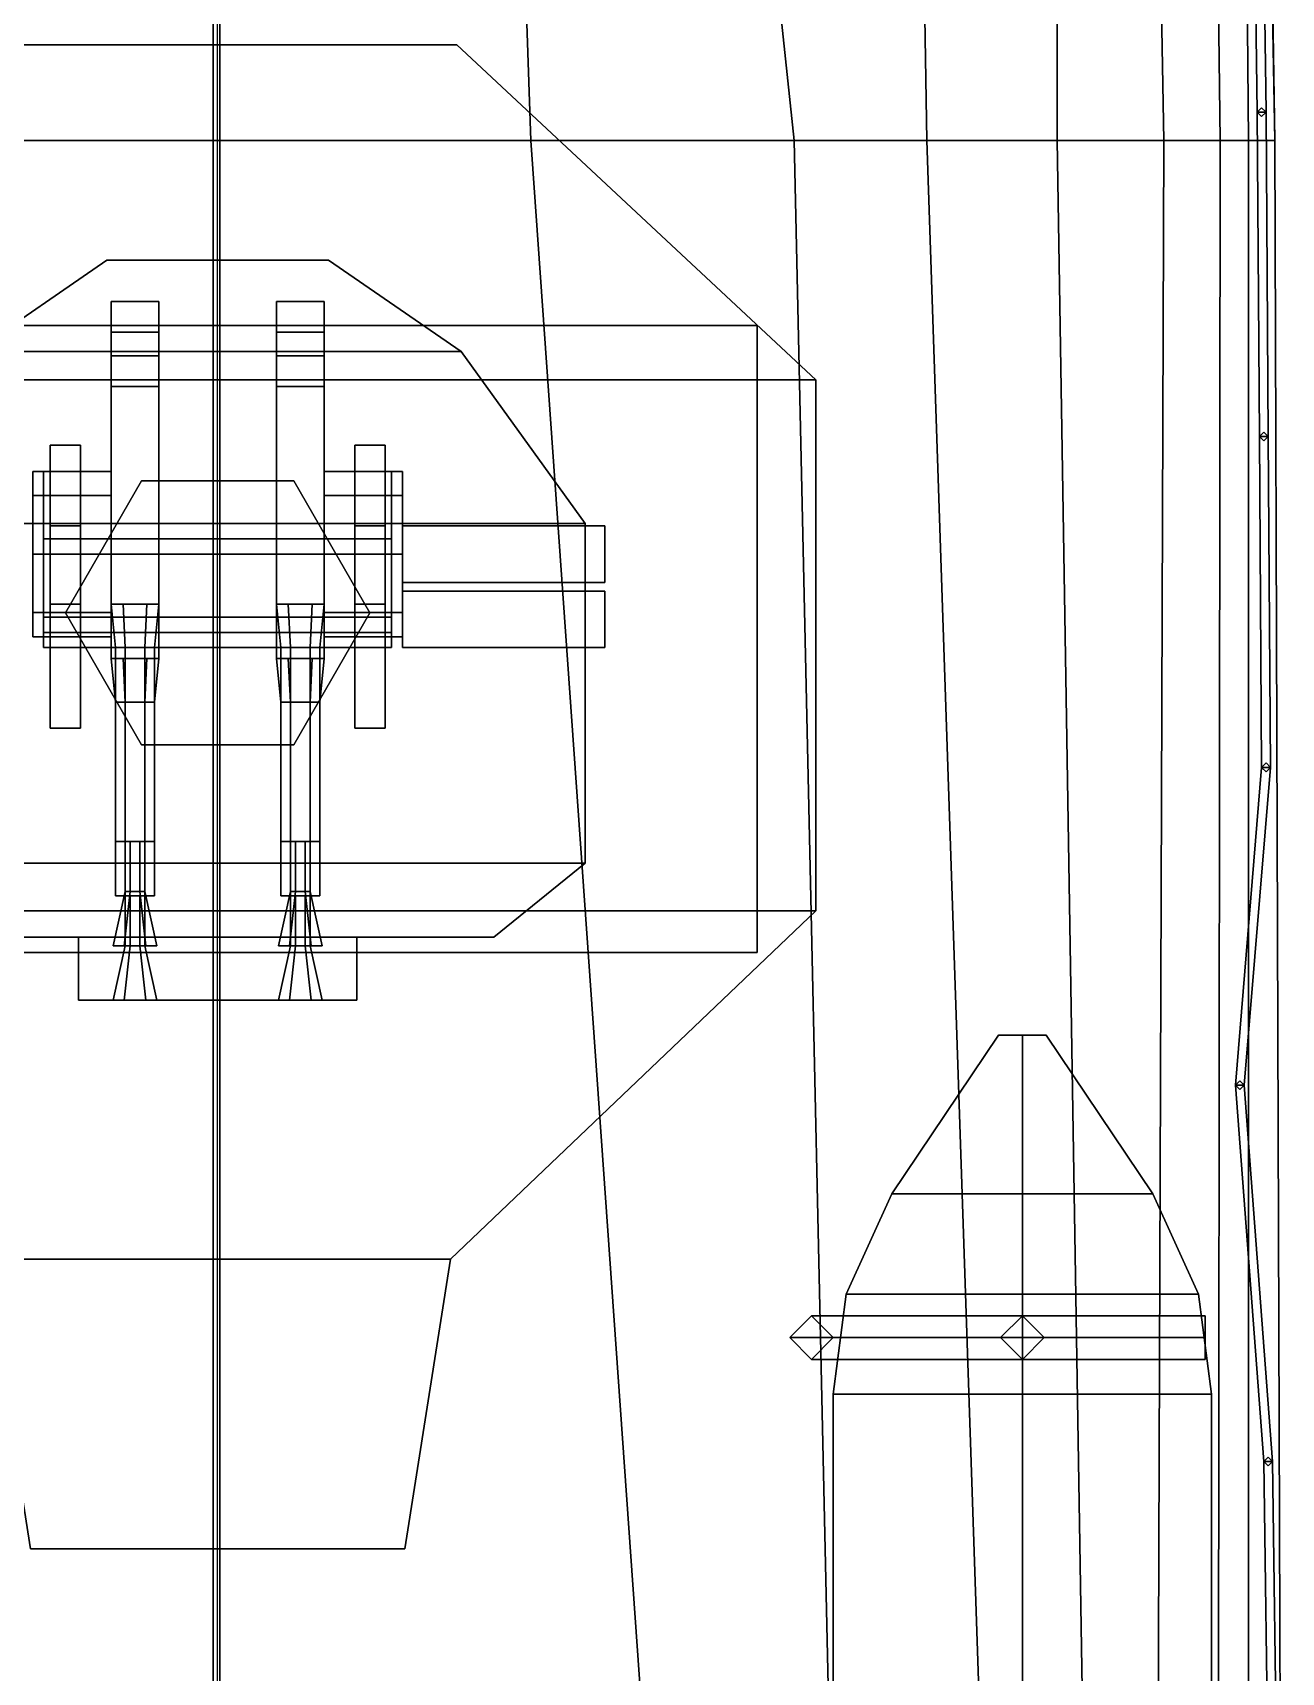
# Model space of a CAD drawing. Header units: millimetres. Extents: x -5 to 5, y -43 to 71.
# Drawn here: x -0.85 to 4.89, y -6.14 to 1.4 of the extents above; entities that cross this region are included whole.
import ezdxf

# ---------------------------------------------------------------- set-up
doc = ezdxf.new("R2010")
doc.units = ezdxf.units.MM
for name, color, linetype in [('boat', 3, 'Continuous'), ('gun', 1, 'Continuous'), ('hull2', 7, 'Continuous'), ('railings', 6, 'Continuous'), ('sleeve', 5, 'Continuous'), ('turret', 2, 'Continuous')]:
    doc.layers.add(name, color=color, linetype=linetype)

msp = doc.modelspace()

# ---------------------------------------------------------------- linework, layer by layer
for points in [[(-0.02, -15.82, 11.55), (0.01, -15.82, 11.57), (0.01, 6.67, 18.76), (-0.02, 6.67, 18.74)], [(0.01, -15.82, 11.53), (-0.02, -15.82, 11.55), (-0.02, 6.67, 18.74), (0.01, 6.67, 18.72)], [(0.01, -15.82, 11.57), (0.01, -15.82, 11.53), (0.01, 6.67, 18.72), (0.01, 6.67, 18.76)], [(-4.7744, 6.46, 2.71), (-4.86, 0.9, 2.71), (4.86, 0.9, 2.71), (4.7744, 6.46, 2.71)], [(1.44, 0.9, -2.71), (0, 0.9, -2.72), (0, 6.46, -2.99), (1.25, 6.46, -2.95)], [(2.06, 6.46, -2.88), (2.65, 0.9, -2.61), (1.44, 0.9, -2.71), (1.25, 6.46, -2.95)], [(3.17, 6.46, -2.66), (3.26, 0.9, -2.45), (2.65, 0.9, -2.61), (2.06, 6.46, -2.88)], [(3.86, 6.46, -2.3), (3.86, 0.9, -2.15), (3.26, 0.9, -2.45), (3.17, 6.46, -2.66)], [(4.25, 6.46, -1.9), (4.35, 0.9, -1.63), (3.86, 0.9, -2.15), (3.86, 6.46, -2.3)], [(4.54, 6.46, -1.32), (4.61, 0.9, -1.05), (4.35, 0.9, -1.63), (4.25, 6.46, -1.9)], [(4.69, 6.46, -0.56), (4.74, 0.9, -0.26), (4.61, 0.9, -1.05), (4.54, 6.46, -1.32)], [(4.76, 6.46, 2.07), (4.86, 0.9, 2.71), (4.74, 0.9, -0.26), (4.69, 6.46, -0.56)], [(4.7744, 6.46, 2.71), (4.86, 0.9, 2.71), (4.86, 0.9, 2.71), (4.76, 6.46, 2.07)], [(2.75, -0.2, 5.14), (-2.75, -0.2, 5.14), (-1.1, 1.34, 5.14), (1.1, 1.34, 5.14)], [(1.1, 1.34, 5.14), (-1.1, 1.34, 5.14), (-2.75, -0.2, 5.14), (2.75, -0.2, 5.14)], [(-4.86, 0.9, 2.71), (-4.89, -7.73, 2.73), (4.89, -7.73, 2.73), (4.86, 0.9, 2.71)], [(2.05, -7.73, -2.57), (0, -7.73, -2.62), (0, 0.9, -2.72), (1.44, 0.9, -2.71)], [(2.65, 0.9, -2.61), (2.84, -7.73, -2.43), (2.05, -7.73, -2.57), (1.44, 0.9, -2.71)], [(3.26, 0.9, -2.45), (3.55, -7.73, -2.15), (2.84, -7.73, -2.43), (2.65, 0.9, -2.61)], [(3.86, 0.9, -2.15), (4, -7.73, -1.81), (3.55, -7.73, -2.15), (3.26, 0.9, -2.45)], [(4.35, 0.9, -1.63), (4.32, -7.73, -1.41), (4, -7.73, -1.81), (3.86, 0.9, -2.15)], [(4.61, 0.9, -1.05), (4.6, -7.73, -0.78), (4.32, -7.73, -1.41), (4.35, 0.9, -1.63)], [(4.74, 0.9, -0.26), (4.74, -7.73, -0.23), (4.6, -7.73, -0.78), (4.61, 0.9, -1.05)], [(4.86, 0.9, 2.71), (4.89, -7.73, 2.73), (4.74, -7.73, -0.23), (4.74, 0.9, -0.26)], [(2.48, 0.05, 5.14), (2.48, 0.05, 2.71), (-2.48, 0.05, 2.71), (-2.48, 0.05, 5.14)], [(2.48, -2.83, 5.14), (2.48, -2.83, 2.71), (2.48, 0.05, 2.71), (2.48, 0.05, 5.14)], [(2.75, -2.64, 5.14), (-2.75, -2.64, 5.14), (-2.75, -0.2, 5.14), (2.75, -0.2, 5.14)], [(2.75, -0.2, 5.14), (-2.75, -0.2, 5.14), (-2.75, -2.64, 5.14), (2.75, -2.64, 5.14)], [(2.75, -2.64, 5.14), (-2.75, -2.64, 5.14), (-1.07, -4.24, 5.14), (1.07, -4.24, 5.14)], [(1.07, -4.24, 5.14), (-1.07, -4.24, 5.14), (-2.75, -2.64, 5.14), (2.75, -2.64, 5.14)], [(-2.48, -2.83, 5.14), (-2.48, -2.83, 2.71), (2.48, -2.83, 2.71), (2.48, -2.83, 5.14)], [(0.86, -5.57, 5.14), (-0.86, -5.57, 5.14), (-1.07, -4.24, 5.14), (1.07, -4.24, 5.14)], [(1.07, -4.24, 5.14), (-1.07, -4.24, 5.14), (-0.86, -5.57, 5.14), (0.86, -5.57, 5.14)], [(2.73, -4.5, 6.84), (2.63, -4.6, 6.94), (4.54, -4.6, 6.94), (4.54, -4.5, 6.84)], [(2.73, -4.5, 3.95), (2.63, -4.6, 3.9), (2.63, -4.6, 6.94), (2.73, -4.5, 6.84)], [(3.7, -4.5, 2.72), (3.6, -4.6, 2.72), (2.63, -4.6, 3.9), (2.73, -4.5, 3.95)], [(2.83, -4.6, 6.74), (2.73, -4.5, 6.84), (4.54, -4.5, 6.84), (4.54, -4.6, 6.74)], [(2.83, -4.6, 4), (2.73, -4.5, 3.95), (2.73, -4.5, 6.84), (2.83, -4.6, 6.74)], [(3.8, -4.6, 2.72), (3.7, -4.5, 2.72), (2.73, -4.5, 3.95), (2.83, -4.6, 4)], [(4.54, -4.5, 6.84), (4.54, -4.6, 6.94), (4.54, -4.7, 6.84), (4.54, -4.6, 6.74)], [(2.63, -4.6, 6.94), (2.73, -4.7, 6.84), (4.54, -4.7, 6.84), (4.54, -4.6, 6.94)], [(2.63, -4.6, 3.9), (2.73, -4.7, 3.95), (2.73, -4.7, 6.84), (2.63, -4.6, 6.94)], [(3.6, -4.6, 2.72), (3.7, -4.7, 2.72), (2.73, -4.7, 3.95), (2.63, -4.6, 3.9)], [(2.73, -4.7, 6.84), (2.83, -4.6, 6.74), (4.54, -4.6, 6.74), (4.54, -4.7, 6.84)], [(2.73, -4.7, 3.95), (2.83, -4.6, 4), (2.83, -4.6, 6.74), (2.73, -4.7, 6.84)], [(3.7, -4.7, 2.72), (3.8, -4.6, 2.72), (2.83, -4.6, 4), (2.73, -4.7, 3.95)]]:
    msp.add_3dface(points)
at = {"layer": 'boat'}
for points in [[(3.1, -3.94, 5.3), (3.59, -3.21, 5.37), (3.7, -3.21, 5.16), (3.7, -3.94, 4.15)], [(3.7, -3.94, 4.15), (3.7, -3.21, 5.16), (3.59, -3.21, 5.37), (3.1, -3.94, 5.3)], [(3.7, -3.21, 5.16), (3.7, -3.21, 5.16), (3.59, -3.21, 5.37), (3.81, -3.21, 5.37)], [(3.81, -3.21, 5.37), (3.59, -3.21, 5.37), (3.7, -3.21, 5.16)], [(4.3, -3.94, 5.3), (3.81, -3.21, 5.37), (3.7, -3.21, 5.16), (3.7, -3.94, 4.15)], [(3.7, -3.94, 4.15), (3.7, -3.21, 5.16), (3.81, -3.21, 5.37), (4.3, -3.94, 5.3)], [(3.7, -4.4, 4.09), (3.7, -3.94, 4.15), (3.1, -3.94, 5.3), (2.89, -4.4, 5.24)], [(2.89, -4.4, 5.24), (3.1, -3.94, 5.3), (3.7, -3.94, 4.15), (3.7, -4.4, 4.09)], [(3.7, -4.4, 4.09), (3.7, -3.94, 4.15), (4.3, -3.94, 5.3), (4.51, -4.4, 5.24)], [(4.51, -4.4, 5.24), (4.3, -3.94, 5.3), (3.7, -3.94, 4.15), (3.7, -4.4, 4.09)], [(2.83, -4.86, 5.22), (2.89, -4.4, 5.24), (3.7, -4.4, 4.09), (3.7, -4.86, 4.06)], [(3.7, -4.86, 4.06), (3.7, -4.4, 4.09), (2.89, -4.4, 5.24), (2.83, -4.86, 5.22)], [(3.7, -4.86, 4.06), (3.7, -4.4, 4.09), (4.51, -4.4, 5.24), (4.57, -4.86, 5.22)], [(4.57, -4.86, 5.22), (4.51, -4.4, 5.24), (3.7, -4.4, 4.09), (3.7, -4.86, 4.06)], [(3.7, -7.15, 4.13), (3.7, -4.86, 4.06), (2.83, -4.86, 5.22), (2.83, -7.15, 5.14)], [(2.83, -7.15, 5.14), (2.83, -4.86, 5.22), (3.7, -4.86, 4.06), (3.7, -7.15, 4.13)], [(4.57, -7.15, 5.14), (4.57, -4.86, 5.22), (3.7, -4.86, 4.06), (3.7, -7.15, 4.13)], [(3.7, -7.15, 4.13), (3.7, -4.86, 4.06), (4.57, -4.86, 5.22), (4.57, -7.15, 5.14)]]:
    msp.add_3dface(points, dxfattribs=at)
at = {"layer": 'gun'}
for points in [[(-0.425, -2.55, 6.91), (-0.4025, -2.55, 6.949), (-0.4025, -2.32, 6.949), (-0.425, -2.32, 6.91)], [(-0.4025, -2.55, 6.871), (-0.425, -2.55, 6.91), (-0.425, -2.32, 6.91), (-0.4025, -2.32, 6.871)], [(-0.4025, -2.55, 6.949), (-0.3575, -2.55, 6.949), (-0.3575, -2.32, 6.949), (-0.4025, -2.32, 6.949)], [(-0.3575, -2.55, 6.871), (-0.4025, -2.55, 6.871), (-0.4025, -2.32, 6.871), (-0.3575, -2.32, 6.871)], [(-0.3575, -2.55, 6.949), (-0.335, -2.55, 6.91), (-0.335, -2.32, 6.91), (-0.3575, -2.32, 6.949)], [(-0.335, -2.55, 6.91), (-0.3575, -2.55, 6.871), (-0.3575, -2.32, 6.871), (-0.335, -2.32, 6.91)], [(0.335, -2.55, 6.91), (0.3575, -2.55, 6.949), (0.3575, -2.32, 6.949), (0.335, -2.32, 6.91)], [(0.3575, -2.55, 6.871), (0.335, -2.55, 6.91), (0.335, -2.32, 6.91), (0.3575, -2.32, 6.871)], [(0.3575, -2.55, 6.949), (0.4025, -2.55, 6.949), (0.4025, -2.32, 6.949), (0.3575, -2.32, 6.949)], [(0.4025, -2.55, 6.871), (0.3575, -2.55, 6.871), (0.3575, -2.32, 6.871), (0.4025, -2.32, 6.871)], [(0.4025, -2.55, 6.949), (0.425, -2.55, 6.91), (0.425, -2.32, 6.91), (0.4025, -2.32, 6.949)], [(0.425, -2.55, 6.91), (0.4025, -2.55, 6.871), (0.4025, -2.32, 6.871), (0.425, -2.32, 6.91)], [(-0.425, -2.55, 6.91), (-0.4025, -2.55, 6.871), (-0.43, -2.8, 6.8234), (-0.48, -2.8, 6.91)], [(-0.4025, -2.55, 6.949), (-0.425, -2.55, 6.91), (-0.48, -2.8, 6.91), (-0.43, -2.8, 6.9966)], [(-0.4025, -2.55, 6.871), (-0.3575, -2.55, 6.871), (-0.33, -2.8, 6.8234), (-0.43, -2.8, 6.8234)], [(-0.3575, -2.55, 6.949), (-0.4025, -2.55, 6.949), (-0.43, -2.8, 6.9966), (-0.33, -2.8, 6.9966)], [(-0.3575, -2.55, 6.871), (-0.335, -2.55, 6.91), (-0.28, -2.8, 6.91), (-0.33, -2.8, 6.8234)], [(-0.335, -2.55, 6.91), (-0.3575, -2.55, 6.949), (-0.33, -2.8, 6.9966), (-0.28, -2.8, 6.91)], [(0.335, -2.55, 6.91), (0.3575, -2.55, 6.871), (0.33, -2.8, 6.8234), (0.28, -2.8, 6.91)], [(0.3575, -2.55, 6.949), (0.335, -2.55, 6.91), (0.28, -2.8, 6.91), (0.33, -2.8, 6.9966)], [(0.3575, -2.55, 6.871), (0.4025, -2.55, 6.871), (0.43, -2.8, 6.8234), (0.33, -2.8, 6.8234)], [(0.4025, -2.55, 6.949), (0.3575, -2.55, 6.949), (0.33, -2.8, 6.9966), (0.43, -2.8, 6.9966)], [(0.4025, -2.55, 6.871), (0.425, -2.55, 6.91), (0.48, -2.8, 6.91), (0.43, -2.8, 6.8234)], [(0.425, -2.55, 6.91), (0.4025, -2.55, 6.949), (0.43, -2.8, 6.9966), (0.48, -2.8, 6.91)], [(-0.425, -2.8, 6.5), (-0.4025, -2.8, 6.539), (-0.4025, -2.57, 6.539), (-0.425, -2.57, 6.5)], [(-0.4025, -2.8, 6.461), (-0.425, -2.8, 6.5), (-0.425, -2.57, 6.5), (-0.4025, -2.57, 6.461)], [(-0.4025, -2.8, 6.539), (-0.3575, -2.8, 6.539), (-0.3575, -2.57, 6.539), (-0.4025, -2.57, 6.539)], [(-0.3575, -2.8, 6.461), (-0.4025, -2.8, 6.461), (-0.4025, -2.57, 6.461), (-0.3575, -2.57, 6.461)], [(-0.3575, -2.8, 6.539), (-0.335, -2.8, 6.5), (-0.335, -2.57, 6.5), (-0.3575, -2.57, 6.539)], [(-0.335, -2.8, 6.5), (-0.3575, -2.8, 6.461), (-0.3575, -2.57, 6.461), (-0.335, -2.57, 6.5)], [(0.3575, -2.8, 6.461), (0.335, -2.8, 6.5), (0.335, -2.57, 6.5), (0.3575, -2.57, 6.461)], [(0.335, -2.8, 6.5), (0.3575, -2.8, 6.539), (0.3575, -2.57, 6.539), (0.335, -2.57, 6.5)], [(0.4025, -2.8, 6.461), (0.3575, -2.8, 6.461), (0.3575, -2.57, 6.461), (0.4025, -2.57, 6.461)], [(0.3575, -2.8, 6.539), (0.4025, -2.8, 6.539), (0.4025, -2.57, 6.539), (0.3575, -2.57, 6.539)], [(0.425, -2.8, 6.5), (0.4025, -2.8, 6.461), (0.4025, -2.57, 6.461), (0.425, -2.57, 6.5)], [(0.4025, -2.8, 6.539), (0.425, -2.8, 6.5), (0.425, -2.57, 6.5), (0.4025, -2.57, 6.539)], [(-0.425, -2.8, 6.5), (-0.4025, -2.8, 6.461), (-0.43, -3.05, 6.4134), (-0.48, -3.05, 6.5)], [(-0.4025, -2.8, 6.539), (-0.425, -2.8, 6.5), (-0.48, -3.05, 6.5), (-0.43, -3.05, 6.5866)], [(-0.33, -2.8, 6.9966), (-0.43, -2.8, 6.9966), (-0.48, -2.8, 6.91), (-0.28, -2.8, 6.91)], [(-0.28, -2.8, 6.91), (-0.48, -2.8, 6.91), (-0.43, -2.8, 6.8234), (-0.33, -2.8, 6.8234)], [(-0.4025, -2.8, 6.461), (-0.3575, -2.8, 6.461), (-0.33, -3.05, 6.4134), (-0.43, -3.05, 6.4134)], [(-0.3575, -2.8, 6.539), (-0.4025, -2.8, 6.539), (-0.43, -3.05, 6.5866), (-0.33, -3.05, 6.5866)], [(-0.3575, -2.8, 6.461), (-0.335, -2.8, 6.5), (-0.28, -3.05, 6.5), (-0.33, -3.05, 6.4134)], [(-0.335, -2.8, 6.5), (-0.3575, -2.8, 6.539), (-0.33, -3.05, 6.5866), (-0.28, -3.05, 6.5)], [(0.43, -2.8, 6.9966), (0.33, -2.8, 6.9966), (0.28, -2.8, 6.91), (0.48, -2.8, 6.91)], [(0.48, -2.8, 6.91), (0.28, -2.8, 6.91), (0.33, -2.8, 6.8234), (0.43, -2.8, 6.8234)], [(0.3575, -2.8, 6.539), (0.335, -2.8, 6.5), (0.28, -3.05, 6.5), (0.33, -3.05, 6.5866)], [(0.335, -2.8, 6.5), (0.3575, -2.8, 6.461), (0.33, -3.05, 6.4134), (0.28, -3.05, 6.5)], [(0.4025, -2.8, 6.539), (0.3575, -2.8, 6.539), (0.33, -3.05, 6.5866), (0.43, -3.05, 6.5866)], [(0.3575, -2.8, 6.461), (0.4025, -2.8, 6.461), (0.43, -3.05, 6.4134), (0.33, -3.05, 6.4134)], [(0.425, -2.8, 6.5), (0.4025, -2.8, 6.539), (0.43, -3.05, 6.5866), (0.48, -3.05, 6.5)], [(0.4025, -2.8, 6.461), (0.425, -2.8, 6.5), (0.48, -3.05, 6.5), (0.43, -3.05, 6.4134)], [(-0.33, -3.05, 6.5866), (-0.43, -3.05, 6.5866), (-0.48, -3.05, 6.5), (-0.28, -3.05, 6.5)], [(-0.28, -3.05, 6.5), (-0.48, -3.05, 6.5), (-0.43, -3.05, 6.4134), (-0.33, -3.05, 6.4134)], [(0.48, -3.05, 6.5), (0.28, -3.05, 6.5), (0.33, -3.05, 6.4134), (0.43, -3.05, 6.4134)], [(0.43, -3.05, 6.5866), (0.33, -3.05, 6.5866), (0.28, -3.05, 6.5), (0.48, -3.05, 6.5)]]:
    msp.add_3dface(points, dxfattribs=at)
at = {"layer": 'hull2'}
for points in [[(-1.44, 0.9, -2.71), (0, 0.9, -2.72), (0, 6.46, -2.99), (-1.25, 6.46, -2.95)], [(-2.05, -7.73, -2.57), (0, -7.73, -2.62), (0, 0.9, -2.72), (-1.44, 0.9, -2.71)]]:
    msp.add_3dface(points, dxfattribs=at)
at = {"layer": 'railings'}
for points in [[(4.76, 2.54, 3.83), (4.78, 1.03, 3.83), (4.82, 1.03, 3.83), (4.8, 2.54, 3.83)], [(4.8, 2.54, 3.83), (4.82, 1.03, 3.83), (4.78, 1.03, 3.83), (4.76, 2.54, 3.83)], [(-1.1, 1.34, 5.14), (1.1, 1.34, 5.14), (1.1, 1.34, 6.36), (-1.1, 1.34, 6.36)], [(-1.1, 1.34, 6.36), (1.1, 1.34, 6.36), (1.1, 1.34, 5.14), (-1.1, 1.34, 5.14)], [(1.1, 1.34, 6.36), (2.75, -0.2, 6.36), (2.75, -0.2, 5.14), (1.1, 1.34, 5.14)], [(1.1, 1.34, 5.14), (2.75, -0.2, 5.14), (2.75, -0.2, 6.36), (1.1, 1.34, 6.36)], [(4.8, 1.05, 2.71), (4.78, 1.03, 2.71), (4.78, 1.03, 3.83), (4.8, 1.05, 3.83)], [(4.78, 1.03, 2.71), (4.8, 1.01, 2.71), (4.8, 1.01, 3.83), (4.78, 1.03, 3.83)], [(4.82, 1.03, 3.83), (4.83, -0.46, 3.83), (4.79, -0.46, 3.83), (4.78, 1.03, 3.83)], [(4.78, 1.03, 3.83), (4.79, -0.46, 3.83), (4.83, -0.46, 3.83), (4.82, 1.03, 3.83)], [(4.82, 1.03, 2.71), (4.8, 1.05, 2.71), (4.8, 1.05, 3.83), (4.82, 1.03, 3.83)], [(4.8, 1.01, 2.71), (4.82, 1.03, 2.71), (4.82, 1.03, 3.83), (4.8, 1.01, 3.83)], [(2.75, -0.2, 5.14), (2.75, -2.64, 5.14), (2.75, -2.64, 6.36), (2.75, -0.2, 6.36)], [(2.75, -0.2, 6.36), (2.75, -2.64, 6.36), (2.75, -2.64, 5.14), (2.75, -0.2, 5.14)], [(4.81, -0.44, 2.71), (4.79, -0.46, 2.71), (4.79, -0.46, 3.83), (4.81, -0.44, 3.83)], [(4.83, -0.46, 2.71), (4.81, -0.44, 2.71), (4.81, -0.44, 3.83), (4.83, -0.46, 3.83)], [(4.79, -0.46, 2.71), (4.81, -0.48, 2.71), (4.81, -0.48, 3.83), (4.79, -0.46, 3.83)], [(4.79, -0.46, 3.83), (4.8, -1.98, 3.83), (4.84, -1.98, 3.83), (4.83, -0.46, 3.83)], [(4.83, -0.46, 3.83), (4.84, -1.98, 3.83), (4.8, -1.98, 3.83), (4.79, -0.46, 3.83)], [(4.81, -0.48, 2.71), (4.83, -0.46, 2.71), (4.83, -0.46, 3.83), (4.81, -0.48, 3.83)], [(4.84, -1.98, 3.83), (4.72, -3.44, 3.84), (4.68, -3.44, 3.84), (4.8, -1.98, 3.83)], [(4.8, -1.98, 3.83), (4.68, -3.44, 3.84), (4.72, -3.44, 3.84), (4.84, -1.98, 3.83)], [(4.82, -1.96, 2.71), (4.8, -1.98, 2.71), (4.8, -1.98, 3.83), (4.82, -1.96, 3.83)], [(4.8, -1.98, 2.71), (4.82, -2, 2.71), (4.82, -2, 3.83), (4.8, -1.98, 3.83)], [(4.84, -1.98, 2.71), (4.82, -1.96, 2.71), (4.82, -1.96, 3.83), (4.84, -1.98, 3.83)], [(4.82, -2, 2.71), (4.84, -1.98, 2.71), (4.84, -1.98, 3.83), (4.82, -2, 3.83)], [(2.75, -2.64, 6.36), (1.07, -4.24, 6.36), (1.07, -4.24, 5.14), (2.75, -2.64, 5.14)], [(2.75, -2.64, 5.14), (1.07, -4.24, 5.14), (1.07, -4.24, 6.36), (2.75, -2.64, 6.36)], [(4.7, -3.42, 2.72), (4.68, -3.44, 2.72), (4.68, -3.44, 3.84), (4.7, -3.42, 3.84)], [(4.68, -3.44, 2.72), (4.7, -3.46, 2.72), (4.7, -3.46, 3.84), (4.68, -3.44, 3.84)], [(4.68, -3.44, 3.84), (4.81, -5.17, 3.84), (4.85, -5.17, 3.84), (4.72, -3.44, 3.84)], [(4.72, -3.44, 3.84), (4.85, -5.17, 3.84), (4.81, -5.17, 3.84), (4.68, -3.44, 3.84)], [(4.72, -3.44, 2.72), (4.7, -3.42, 2.72), (4.7, -3.42, 3.84), (4.72, -3.44, 3.84)], [(4.7, -3.46, 2.72), (4.72, -3.44, 2.72), (4.72, -3.44, 3.84), (4.7, -3.46, 3.84)], [(1.07, -4.24, 6.36), (0.86, -5.57, 6.36), (0.86, -5.57, 5.14), (1.07, -4.24, 5.14)], [(1.07, -4.24, 5.14), (0.86, -5.57, 5.14), (0.86, -5.57, 6.36), (1.07, -4.24, 6.36)], [(4.83, -5.15, 2.72), (4.81, -5.17, 2.72), (4.81, -5.17, 3.84), (4.83, -5.15, 3.84)], [(4.81, -5.17, 2.72), (4.83, -5.19, 2.72), (4.83, -5.19, 3.84), (4.81, -5.17, 3.84)], [(4.81, -5.17, 3.84), (4.83, -6.64, 3.84), (4.87, -6.64, 3.84), (4.85, -5.17, 3.84)], [(4.85, -5.17, 3.84), (4.87, -6.64, 3.84), (4.83, -6.64, 3.84), (4.81, -5.17, 3.84)], [(4.85, -5.17, 2.72), (4.83, -5.15, 2.72), (4.83, -5.15, 3.84), (4.85, -5.17, 3.84)], [(4.83, -5.19, 2.72), (4.85, -5.17, 2.72), (4.85, -5.17, 3.84), (4.83, -5.19, 3.84)], [(-0.86, -5.57, 6.36), (0.86, -5.57, 6.36), (0.86, -5.57, 5.14), (-0.86, -5.57, 5.14)], [(-0.86, -5.57, 5.14), (0.86, -5.57, 5.14), (0.86, -5.57, 6.36), (-0.86, -5.57, 6.36)]]:
    msp.add_3dface(points, dxfattribs=at)
at = {"layer": 'sleeve'}
for points in [[(-0.27, 0.16, 6.77), (-0.27, 0.02, 6.75), (-0.49, 0.02, 6.75), (-0.49, 0.16, 6.77)], [(-0.49, 0.16, 7.02), (-0.49, 0.02, 7.12), (-0.27, 0.02, 7.12), (-0.27, 0.16, 7.02)], [(-0.49, 0.16, 6.77), (-0.49, 0.02, 6.75), (-0.49, 0.02, 7.12), (-0.49, 0.16, 7.02)], [(-0.27, 0.16, 7.02), (-0.27, 0.16, 6.77), (-0.49, 0.16, 6.77), (-0.49, 0.16, 7.02)], [(-0.27, 0.02, 7.12), (-0.27, 0.02, 6.75), (-0.27, 0.16, 6.77), (-0.27, 0.16, 7.02)], [(0.49, 0.16, 7.02), (0.49, 0.16, 6.77), (0.27, 0.16, 6.77), (0.27, 0.16, 7.02)], [(0.27, 0.16, 6.77), (0.27, 0.02, 6.75), (0.27, 0.02, 7.12), (0.27, 0.16, 7.02)], [(0.49, 0.16, 6.77), (0.49, 0.02, 6.75), (0.27, 0.02, 6.75), (0.27, 0.16, 6.77)], [(0.27, 0.16, 7.02), (0.27, 0.02, 7.12), (0.49, 0.02, 7.12), (0.49, 0.16, 7.02)], [(0.49, 0.02, 7.12), (0.49, 0.02, 6.75), (0.49, 0.16, 6.77), (0.49, 0.16, 7.02)], [(-0.49, 0.02, 6.75), (-0.49, -1.23, 6.75), (-0.49, -1.23, 7.15), (-0.49, 0.02, 7.15)], [(-0.49, 0.02, 7.15), (-0.49, -1.23, 7.15), (-0.27, -1.23, 7.15), (-0.27, 0.02, 7.15)], [(-0.27, 0.02, 6.75), (-0.27, -1.23, 6.75), (-0.49, -1.23, 6.75), (-0.49, 0.02, 6.75)], [(-0.27, 0.02, 7.15), (-0.27, 0.02, 7.12), (-0.49, 0.02, 7.12), (-0.49, 0.02, 7.15)], [(-0.27, -1.23, 7.15), (-0.27, -1.23, 6.75), (-0.27, 0.02, 6.75), (-0.27, 0.02, 7.15)], [(0.27, 0.02, 7.15), (0.27, -1.23, 7.15), (0.49, -1.23, 7.15), (0.49, 0.02, 7.15)], [(0.27, 0.02, 6.75), (0.27, -1.23, 6.75), (0.27, -1.23, 7.15), (0.27, 0.02, 7.15)], [(0.49, 0.02, 7.15), (0.49, 0.02, 7.12), (0.27, 0.02, 7.12), (0.27, 0.02, 7.15)], [(0.49, 0.02, 6.75), (0.49, -1.23, 6.75), (0.27, -1.23, 6.75), (0.27, 0.02, 6.75)], [(0.49, -1.23, 7.15), (0.49, -1.23, 6.75), (0.49, 0.02, 6.75), (0.49, 0.02, 7.15)], [(-0.49, -0.09, 6.61), (-0.49, -0.23, 6.71), (-0.27, -0.23, 6.71), (-0.27, -0.09, 6.61)], [(-0.49, -0.09, 6.36), (-0.49, -0.23, 6.34), (-0.49, -0.23, 6.71), (-0.49, -0.09, 6.61)], [(-0.27, -0.09, 6.36), (-0.27, -0.23, 6.34), (-0.49, -0.23, 6.34), (-0.49, -0.09, 6.36)], [(-0.27, -0.09, 6.61), (-0.27, -0.09, 6.36), (-0.49, -0.09, 6.36), (-0.49, -0.09, 6.61)], [(-0.27, -0.23, 6.71), (-0.27, -0.23, 6.34), (-0.27, -0.09, 6.36), (-0.27, -0.09, 6.61)], [(0.27, -0.09, 6.36), (0.27, -0.23, 6.34), (0.27, -0.23, 6.71), (0.27, -0.09, 6.61)], [(0.27, -0.09, 6.61), (0.27, -0.23, 6.71), (0.49, -0.23, 6.71), (0.49, -0.09, 6.61)], [(0.49, -0.09, 6.36), (0.49, -0.23, 6.34), (0.27, -0.23, 6.34), (0.27, -0.09, 6.36)], [(0.49, -0.09, 6.61), (0.49, -0.09, 6.36), (0.27, -0.09, 6.36), (0.27, -0.09, 6.61)], [(0.49, -0.23, 6.71), (0.49, -0.23, 6.34), (0.49, -0.09, 6.36), (0.49, -0.09, 6.61)], [(-0.49, -0.23, 6.34), (-0.49, -1.48, 6.34), (-0.49, -1.48, 6.74), (-0.49, -0.23, 6.74)], [(-0.27, -0.23, 6.34), (-0.27, -1.48, 6.34), (-0.49, -1.48, 6.34), (-0.49, -0.23, 6.34)], [(-0.49, -0.23, 6.74), (-0.49, -1.48, 6.74), (-0.27, -1.48, 6.74), (-0.27, -0.23, 6.74)], [(-0.27, -0.23, 6.74), (-0.27, -0.23, 6.71), (-0.49, -0.23, 6.71), (-0.49, -0.23, 6.74)], [(-0.27, -1.48, 6.74), (-0.27, -1.48, 6.34), (-0.27, -0.23, 6.34), (-0.27, -0.23, 6.74)], [(0.49, -0.23, 6.74), (0.49, -0.23, 6.71), (0.27, -0.23, 6.71), (0.27, -0.23, 6.74)], [(0.49, -0.23, 6.34), (0.49, -1.48, 6.34), (0.27, -1.48, 6.34), (0.27, -0.23, 6.34)], [(0.27, -0.23, 6.74), (0.27, -1.48, 6.74), (0.49, -1.48, 6.74), (0.49, -0.23, 6.74)], [(0.27, -0.23, 6.34), (0.27, -1.48, 6.34), (0.27, -1.48, 6.74), (0.27, -0.23, 6.74)], [(0.49, -1.48, 6.74), (0.49, -1.48, 6.34), (0.49, -0.23, 6.34), (0.49, -0.23, 6.74)], [(-0.85, -0.62, 6.79), (-0.85, -1.2687, 6.5213), (-0.85, -1.38, 6.79), (-0.85, -0.7313, 7.0587)], [(-0.85, -0.7313, 6.5213), (-0.85, -1, 6.41), (-0.85, -1.2687, 6.5213), (-0.85, -0.62, 6.79)], [(-0.49, -0.62, 6.79), (-0.49, -0.7313, 6.5213), (-0.85, -0.7313, 6.5213), (-0.85, -0.62, 6.79)], [(-0.49, -0.7313, 7.0587), (-0.49, -0.62, 6.79), (-0.85, -0.62, 6.79), (-0.85, -0.7313, 7.0587)], [(-0.8, -0.74, 7.06), (-0.8, -0.88, 7.33), (-0.8, -0.88, 7.47), (-0.8, -0.62, 6.79)], [(-0.8, -0.62, 6.79), (-0.8, -0.88, 7.47), (-0.8, -0.88, 7.33), (-0.8, -0.74, 7.06)], [(-0.49, -1.38, 6.79), (-0.49, -0.7313, 6.5213), (-0.49, -0.62, 6.79), (-0.49, -1.2687, 7.0587)], [(-0.49, -1.2687, 7.0587), (-0.49, -0.62, 6.79), (-0.49, -0.7313, 7.0587), (-0.49, -1, 7.17)], [(0.49, -0.62, 6.79), (0.49, -0.7313, 7.0587), (0.85, -0.7313, 7.0587), (0.85, -0.62, 6.79)], [(0.49, -0.7313, 6.5213), (0.49, -0.62, 6.79), (0.85, -0.62, 6.79), (0.85, -0.7313, 6.5213)], [(0.49, -0.62, 6.79), (0.49, -1.2687, 6.5213), (0.49, -1.38, 6.79), (0.49, -0.7313, 7.0587)], [(0.49, -0.7313, 6.5213), (0.49, -1, 6.41), (0.49, -1.2687, 6.5213), (0.49, -0.62, 6.79)], [(0.8, -0.62, 6.79), (0.8, -0.88, 7.47), (0.8, -0.88, 7.33), (0.8, -0.74, 7.06)], [(0.8, -0.74, 7.06), (0.8, -0.88, 7.33), (0.8, -0.88, 7.47), (0.8, -0.62, 6.79)], [(0.85, -1.38, 6.79), (0.85, -0.7313, 6.5213), (0.85, -0.62, 6.79), (0.85, -1.2687, 7.0587)], [(0.85, -1.2687, 7.0587), (0.85, -0.62, 6.79), (0.85, -0.7313, 7.0587), (0.85, -1, 7.17)], [(-0.85, -0.7313, 7.0587), (-0.85, -1.38, 6.79), (-0.85, -1.2687, 7.0587), (-0.85, -1, 7.17)], [(-0.49, -0.7313, 6.5213), (-0.49, -1, 6.41), (-0.85, -1, 6.41), (-0.85, -0.7313, 6.5213)], [(-0.49, -1, 7.17), (-0.49, -0.7313, 7.0587), (-0.85, -0.7313, 7.0587), (-0.85, -1, 7.17)], [(-0.49, -1.2687, 6.5213), (-0.49, -1, 6.41), (-0.49, -0.7313, 6.5213), (-0.49, -1.38, 6.79)], [(0.49, -0.7313, 7.0587), (0.49, -1, 7.17), (0.85, -1, 7.17), (0.85, -0.7313, 7.0587)], [(0.49, -1, 6.41), (0.49, -0.7313, 6.5213), (0.85, -0.7313, 6.5213), (0.85, -1, 6.41)], [(0.49, -0.7313, 7.0587), (0.49, -1.38, 6.79), (0.49, -1.2687, 7.0587), (0.49, -1, 7.17)], [(0.85, -1.2687, 6.5213), (0.85, -1, 6.41), (0.85, -0.7313, 6.5213), (0.85, -1.38, 6.79)], [(-0.8, -0.93, 7.33), (-0.8, -0.86, 7.4), (0.8, -0.86, 7.4), (0.8, -0.93, 7.33)], [(-0.8, -0.86, 7.4), (-0.8, -0.93, 7.47), (0.8, -0.93, 7.47), (0.8, -0.86, 7.4)], [(-0.8, -0.88, 7.47), (-0.8, -1.36, 7.47), (-0.8, -1.3259, 7.33), (-0.8, -0.88, 7.33)], [(-0.8, -0.88, 7.33), (-0.8, -1.3259, 7.33), (-0.8, -1.36, 7.47), (-0.8, -0.88, 7.47)], [(0.8, -0.88, 7.33), (0.8, -1.3259, 7.33), (0.8, -1.36, 7.47), (0.8, -0.88, 7.47)], [(0.8, -0.88, 7.47), (0.8, -1.36, 7.47), (0.8, -1.3259, 7.33), (0.8, -0.88, 7.33)], [(0.85, -0.87, 7.23), (0.85, -1.13, 7.23), (1.78, -1.13, 7.23), (1.78, -0.87, 7.23)], [(0.85, -0.87, 6.92), (0.85, -1.13, 6.92), (0.85, -1.13, 7.23), (0.85, -0.87, 7.23)], [(1.78, -0.87, 7.23), (1.78, -0.87, 6.92), (0.85, -0.87, 6.92), (0.85, -0.87, 7.23)], [(1.78, -0.87, 6.92), (1.78, -1.13, 6.92), (0.85, -1.13, 6.92), (0.85, -0.87, 6.92)], [(1.78, -1.13, 7.23), (1.78, -1.13, 6.92), (1.78, -0.87, 6.92), (1.78, -0.87, 7.23)], [(-0.8, -1, 7.4), (-0.8, -0.93, 7.33), (0.8, -0.93, 7.33), (0.8, -1, 7.4)], [(-0.8, -0.93, 7.47), (-0.8, -1, 7.4), (0.8, -1, 7.4), (0.8, -0.93, 7.47)], [(-0.49, -1, 6.41), (-0.49, -1.2687, 6.5213), (-0.85, -1.2687, 6.5213), (-0.85, -1, 6.41)], [(-0.49, -1.2687, 7.0587), (-0.49, -1, 7.17), (-0.85, -1, 7.17), (-0.85, -1.2687, 7.0587)], [(0.49, -1, 7.17), (0.49, -1.2687, 7.0587), (0.85, -1.2687, 7.0587), (0.85, -1, 7.17)], [(0.49, -1.2687, 6.5213), (0.49, -1, 6.41), (0.85, -1, 6.41), (0.85, -1.2687, 6.5213)], [(0.85, -1.13, 7.23), (0.85, -1.13, 6.92), (1.78, -1.13, 6.92), (1.78, -1.13, 7.23)], [(0.85, -1.17, 6.61), (0.85, -1.43, 6.61), (0.85, -1.43, 6.92), (0.85, -1.17, 6.92)], [(1.78, -1.17, 6.92), (1.78, -1.17, 6.61), (0.85, -1.17, 6.61), (0.85, -1.17, 6.92)], [(1.78, -1.17, 6.61), (1.78, -1.43, 6.61), (0.85, -1.43, 6.61), (0.85, -1.17, 6.61)], [(0.85, -1.17, 6.92), (0.85, -1.43, 6.92), (1.78, -1.43, 6.92), (1.78, -1.17, 6.92)], [(1.78, -1.43, 6.92), (1.78, -1.43, 6.61), (1.78, -1.17, 6.61), (1.78, -1.17, 6.92)], [(-0.49, -1.2687, 6.5213), (-0.49, -1.38, 6.79), (-0.85, -1.38, 6.79), (-0.85, -1.2687, 6.5213)], [(-0.49, -1.38, 6.79), (-0.49, -1.2687, 7.0587), (-0.85, -1.2687, 7.0587), (-0.85, -1.38, 6.79)], [(-0.8, -1.26, 7.06), (-0.8, -1.38, 6.79), (-0.8, -1.43, 7.4), (-0.8, -1.36, 7.47)], [(-0.8, -1.36, 7.47), (-0.8, -1.43, 7.4), (-0.8, -1.38, 6.79), (-0.8, -1.26, 7.06)], [(-0.49, -1.23, 7.15), (-0.49, -1.23, 6.75), (-0.27, -1.23, 6.75), (-0.27, -1.23, 7.15)], [(-0.47, -1.43, 6.93), (-0.425, -1.43, 7.0079), (-0.435, -1.23, 7.0253), (-0.49, -1.23, 6.93)], [(-0.425, -1.43, 6.8521), (-0.47, -1.43, 6.93), (-0.49, -1.23, 6.93), (-0.435, -1.23, 6.8347)], [(-0.425, -1.43, 7.0079), (-0.335, -1.43, 7.0079), (-0.325, -1.23, 7.0253), (-0.435, -1.23, 7.0253)], [(-0.335, -1.43, 6.8521), (-0.425, -1.43, 6.8521), (-0.435, -1.23, 6.8347), (-0.325, -1.23, 6.8347)], [(-0.335, -1.43, 7.0079), (-0.29, -1.43, 6.93), (-0.27, -1.23, 6.93), (-0.325, -1.23, 7.0253)], [(-0.29, -1.43, 6.93), (-0.335, -1.43, 6.8521), (-0.325, -1.23, 6.8347), (-0.27, -1.23, 6.93)], [(0.27, -1.23, 7.15), (0.27, -1.23, 6.75), (0.49, -1.23, 6.75), (0.49, -1.23, 7.15)], [(0.29, -1.43, 6.93), (0.335, -1.43, 7.0079), (0.325, -1.23, 7.0253), (0.27, -1.23, 6.93)], [(0.335, -1.43, 6.8521), (0.29, -1.43, 6.93), (0.27, -1.23, 6.93), (0.325, -1.23, 6.8347)], [(0.335, -1.43, 7.0079), (0.425, -1.43, 7.0079), (0.435, -1.23, 7.0253), (0.325, -1.23, 7.0253)], [(0.425, -1.43, 6.8521), (0.335, -1.43, 6.8521), (0.325, -1.23, 6.8347), (0.435, -1.23, 6.8347)], [(0.425, -1.43, 7.0079), (0.47, -1.43, 6.93), (0.49, -1.23, 6.93), (0.435, -1.23, 7.0253)], [(0.47, -1.43, 6.93), (0.425, -1.43, 6.8521), (0.435, -1.23, 6.8347), (0.49, -1.23, 6.93)], [(0.49, -1.2687, 7.0587), (0.49, -1.38, 6.79), (0.85, -1.38, 6.79), (0.85, -1.2687, 7.0587)], [(0.49, -1.38, 6.79), (0.49, -1.2687, 6.5213), (0.85, -1.2687, 6.5213), (0.85, -1.38, 6.79)], [(0.8, -1.36, 7.47), (0.8, -1.43, 7.4), (0.8, -1.38, 6.79), (0.8, -1.26, 7.06)], [(0.8, -1.26, 7.06), (0.8, -1.38, 6.79), (0.8, -1.43, 7.4), (0.8, -1.36, 7.47)], [(-0.8, -1.29, 7.4), (-0.8, -1.36, 7.47), (0.8, -1.36, 7.47), (0.8, -1.29, 7.4)], [(-0.8, -1.36, 7.33), (-0.8, -1.29, 7.4), (0.8, -1.29, 7.4), (0.8, -1.36, 7.33)], [(-0.8, -1.36, 7.47), (-0.8, -1.43, 7.4), (0.8, -1.43, 7.4), (0.8, -1.36, 7.47)], [(-0.8, -1.43, 7.4), (-0.8, -1.36, 7.33), (0.8, -1.36, 7.33), (0.8, -1.43, 7.4)], [(-0.47, -2.32, 6.93), (-0.425, -2.32, 7.0079), (-0.425, -1.43, 7.0079), (-0.47, -1.43, 6.93)], [(-0.425, -2.32, 6.8521), (-0.47, -2.32, 6.93), (-0.47, -1.43, 6.93), (-0.425, -1.43, 6.8521)], [(-0.425, -2.32, 7.0079), (-0.335, -2.32, 7.0079), (-0.335, -1.43, 7.0079), (-0.425, -1.43, 7.0079)], [(-0.335, -2.32, 6.8521), (-0.425, -2.32, 6.8521), (-0.425, -1.43, 6.8521), (-0.335, -1.43, 6.8521)], [(-0.335, -2.32, 7.0079), (-0.29, -2.32, 6.93), (-0.29, -1.43, 6.93), (-0.335, -1.43, 7.0079)], [(-0.29, -2.32, 6.93), (-0.335, -2.32, 6.8521), (-0.335, -1.43, 6.8521), (-0.29, -1.43, 6.93)], [(0.29, -2.32, 6.93), (0.335, -2.32, 7.0079), (0.335, -1.43, 7.0079), (0.29, -1.43, 6.93)], [(0.335, -2.32, 6.8521), (0.29, -2.32, 6.93), (0.29, -1.43, 6.93), (0.335, -1.43, 6.8521)], [(0.335, -2.32, 7.0079), (0.425, -2.32, 7.0079), (0.425, -1.43, 7.0079), (0.335, -1.43, 7.0079)], [(0.425, -2.32, 6.8521), (0.335, -2.32, 6.8521), (0.335, -1.43, 6.8521), (0.425, -1.43, 6.8521)], [(0.425, -2.32, 7.0079), (0.47, -2.32, 6.93), (0.47, -1.43, 6.93), (0.425, -1.43, 7.0079)], [(0.47, -2.32, 6.93), (0.425, -2.32, 6.8521), (0.425, -1.43, 6.8521), (0.47, -1.43, 6.93)], [(0.85, -1.43, 6.92), (0.85, -1.43, 6.61), (1.78, -1.43, 6.61), (1.78, -1.43, 6.92)], [(-0.49, -1.48, 6.74), (-0.49, -1.48, 6.34), (-0.27, -1.48, 6.34), (-0.27, -1.48, 6.74)], [(-0.47, -1.68, 6.52), (-0.425, -1.68, 6.5979), (-0.435, -1.48, 6.6153), (-0.49, -1.48, 6.52)], [(-0.425, -1.68, 6.4421), (-0.47, -1.68, 6.52), (-0.49, -1.48, 6.52), (-0.435, -1.48, 6.4247)], [(-0.425, -1.68, 6.5979), (-0.335, -1.68, 6.5979), (-0.325, -1.48, 6.6153), (-0.435, -1.48, 6.6153)], [(-0.335, -1.68, 6.4421), (-0.425, -1.68, 6.4421), (-0.435, -1.48, 6.4247), (-0.325, -1.48, 6.4247)], [(-0.335, -1.68, 6.5979), (-0.29, -1.68, 6.52), (-0.27, -1.48, 6.52), (-0.325, -1.48, 6.6153)], [(-0.29, -1.68, 6.52), (-0.335, -1.68, 6.4421), (-0.325, -1.48, 6.4247), (-0.27, -1.48, 6.52)], [(0.335, -1.68, 6.4421), (0.29, -1.68, 6.52), (0.27, -1.48, 6.52), (0.325, -1.48, 6.4247)], [(0.29, -1.68, 6.52), (0.335, -1.68, 6.5979), (0.325, -1.48, 6.6153), (0.27, -1.48, 6.52)], [(0.27, -1.48, 6.74), (0.27, -1.48, 6.34), (0.49, -1.48, 6.34), (0.49, -1.48, 6.74)], [(0.425, -1.68, 6.4421), (0.335, -1.68, 6.4421), (0.325, -1.48, 6.4247), (0.435, -1.48, 6.4247)], [(0.335, -1.68, 6.5979), (0.425, -1.68, 6.5979), (0.435, -1.48, 6.6153), (0.325, -1.48, 6.6153)], [(0.47, -1.68, 6.52), (0.425, -1.68, 6.4421), (0.435, -1.48, 6.4247), (0.49, -1.48, 6.52)], [(0.425, -1.68, 6.5979), (0.47, -1.68, 6.52), (0.49, -1.48, 6.52), (0.435, -1.48, 6.6153)], [(-0.47, -2.57, 6.52), (-0.425, -2.57, 6.5979), (-0.425, -1.68, 6.5979), (-0.47, -1.68, 6.52)], [(-0.425, -2.57, 6.4421), (-0.47, -2.57, 6.52), (-0.47, -1.68, 6.52), (-0.425, -1.68, 6.4421)], [(-0.425, -2.57, 6.5979), (-0.335, -2.57, 6.5979), (-0.335, -1.68, 6.5979), (-0.425, -1.68, 6.5979)], [(-0.335, -2.57, 6.4421), (-0.425, -2.57, 6.4421), (-0.425, -1.68, 6.4421), (-0.335, -1.68, 6.4421)], [(-0.335, -2.57, 6.5979), (-0.29, -2.57, 6.52), (-0.29, -1.68, 6.52), (-0.335, -1.68, 6.5979)], [(-0.29, -2.57, 6.52), (-0.335, -2.57, 6.4421), (-0.335, -1.68, 6.4421), (-0.29, -1.68, 6.52)], [(0.335, -2.57, 6.4421), (0.29, -2.57, 6.52), (0.29, -1.68, 6.52), (0.335, -1.68, 6.4421)], [(0.29, -2.57, 6.52), (0.335, -2.57, 6.5979), (0.335, -1.68, 6.5979), (0.29, -1.68, 6.52)], [(0.425, -2.57, 6.4421), (0.335, -2.57, 6.4421), (0.335, -1.68, 6.4421), (0.425, -1.68, 6.4421)], [(0.335, -2.57, 6.5979), (0.425, -2.57, 6.5979), (0.425, -1.68, 6.5979), (0.335, -1.68, 6.5979)], [(0.47, -2.57, 6.52), (0.425, -2.57, 6.4421), (0.425, -1.68, 6.4421), (0.47, -1.68, 6.52)], [(0.425, -2.57, 6.5979), (0.47, -2.57, 6.52), (0.47, -1.68, 6.52), (0.425, -1.68, 6.5979)], [(-0.47, -2.32, 6.93), (-0.29, -2.32, 6.93), (-0.335, -2.32, 7.0079), (-0.425, -2.32, 7.0079)], [(-0.425, -2.32, 6.8521), (-0.335, -2.32, 6.8521), (-0.29, -2.32, 6.93), (-0.47, -2.32, 6.93)], [(0.29, -2.32, 6.93), (0.47, -2.32, 6.93), (0.425, -2.32, 7.0079), (0.335, -2.32, 7.0079)], [(0.335, -2.32, 6.8521), (0.425, -2.32, 6.8521), (0.47, -2.32, 6.93), (0.29, -2.32, 6.93)], [(-0.47, -2.57, 6.52), (-0.29, -2.57, 6.52), (-0.335, -2.57, 6.5979), (-0.425, -2.57, 6.5979)], [(-0.425, -2.57, 6.4421), (-0.335, -2.57, 6.4421), (-0.29, -2.57, 6.52), (-0.47, -2.57, 6.52)], [(0.335, -2.57, 6.4421), (0.425, -2.57, 6.4421), (0.47, -2.57, 6.52), (0.29, -2.57, 6.52)], [(0.29, -2.57, 6.52), (0.47, -2.57, 6.52), (0.425, -2.57, 6.5979), (0.335, -2.57, 6.5979)]]:
    msp.add_3dface(points, dxfattribs=at)
at = {"layer": 'turret'}
for points in [[(-0.51, 0.35, 5.32), (-1.12, -0.07, 5.32), (1.12, -0.07, 5.32), (0.51, 0.35, 5.32)], [(0.51, 0.35, 5.32), (1.12, -0.07, 5.32), (-1.12, -0.07, 5.32), (-0.51, 0.35, 5.32)], [(1.12, -0.07, 5.32), (1.69, -0.86, 5.32), (-1.69, -0.86, 5.32), (-1.12, -0.07, 5.32)], [(-1.12, -0.07, 5.32), (-1.69, -0.86, 5.32), (1.69, -0.86, 5.32), (1.12, -0.07, 5.32)], [(-0.77, -0.5, 5.32), (-0.77, -1.8, 5.32), (-0.77, -1.8, 6.98), (-0.77, -0.5, 6.98)], [(-0.63, -0.5, 6.98), (-0.63, -0.5, 5.32), (-0.77, -0.5, 5.32), (-0.77, -0.5, 6.98)], [(-0.77, -0.5, 6.98), (-0.77, -1.8, 6.98), (-0.77, -1.23, 7.25), (-0.77, -0.87, 7.25)], [(-0.63, -0.87, 7.25), (-0.63, -0.5, 6.98), (-0.77, -0.5, 6.98), (-0.77, -0.87, 7.25)], [(-0.63, -1.8, 6.98), (-0.63, -1.8, 5.32), (-0.63, -0.5, 5.32), (-0.63, -0.5, 6.98)], [(-0.63, -1.23, 7.25), (-0.63, -1.8, 6.98), (-0.63, -0.5, 6.98), (-0.63, -0.87, 7.25)], [(0.63, -0.5, 6.98), (0.63, -1.8, 6.98), (0.63, -1.23, 7.25), (0.63, -0.87, 7.25)], [(0.77, -0.87, 7.25), (0.77, -0.5, 6.98), (0.63, -0.5, 6.98), (0.63, -0.87, 7.25)], [(0.63, -0.5, 5.32), (0.63, -1.8, 5.32), (0.63, -1.8, 6.98), (0.63, -0.5, 6.98)], [(0.77, -0.5, 6.98), (0.77, -0.5, 5.32), (0.63, -0.5, 5.32), (0.63, -0.5, 6.98)], [(0.77, -1.23, 7.25), (0.77, -1.8, 6.98), (0.77, -0.5, 6.98), (0.77, -0.87, 7.25)], [(0.77, -1.8, 6.98), (0.77, -1.8, 5.32), (0.77, -0.5, 5.32), (0.77, -0.5, 6.98)], [(-0.35, -0.6638, 5.14), (-0.7, -1.27, 5.14), (-0.7, -1.27, 5.32), (-0.35, -0.6638, 5.32)], [(0.35, -0.6638, 5.14), (-0.35, -0.6638, 5.14), (-0.35, -0.6638, 5.32), (0.35, -0.6638, 5.32)], [(0.7, -1.27, 5.14), (0.35, -0.6638, 5.14), (0.35, -0.6638, 5.32), (0.7, -1.27, 5.32)], [(-1.69, -0.86, 5.32), (-1.69, -2.42, 5.32), (1.69, -2.42, 5.32), (1.69, -0.86, 5.32)], [(1.69, -0.86, 5.32), (1.69, -2.42, 5.32), (-1.69, -2.42, 5.32), (-1.69, -0.86, 5.32)], [(-0.77, -0.87, 7.25), (-0.77, -1.23, 7.25), (-0.63, -1.23, 7.25), (-0.63, -0.87, 7.25)], [(0.63, -0.87, 7.25), (0.63, -1.23, 7.25), (0.77, -1.23, 7.25), (0.77, -0.87, 7.25)], [(-0.77, -1.23, 7.25), (-0.77, -1.8, 6.98), (-0.63, -1.8, 6.98), (-0.63, -1.23, 7.25)], [(-0.7, -1.27, 5.14), (-0.35, -1.8762, 5.14), (-0.35, -1.8762, 5.32), (-0.7, -1.27, 5.32)], [(0.35, -1.8762, 5.14), (0.7, -1.27, 5.14), (0.7, -1.27, 5.32), (0.35, -1.8762, 5.32)], [(0.63, -1.23, 7.25), (0.63, -1.8, 6.98), (0.77, -1.8, 6.98), (0.77, -1.23, 7.25)], [(-0.77, -1.8, 6.98), (-0.77, -1.8, 5.32), (-0.63, -1.8, 5.32), (-0.63, -1.8, 6.98)], [(0.63, -1.8, 6.98), (0.63, -1.8, 5.32), (0.77, -1.8, 5.32), (0.77, -1.8, 6.98)], [(-0.35, -1.8762, 5.14), (0.35, -1.8762, 5.14), (0.35, -1.8762, 5.32), (-0.35, -1.8762, 5.32)], [(1.69, -2.42, 5.32), (1.27, -2.76, 5.32), (-1.27, -2.76, 5.32), (-1.69, -2.42, 5.32)], [(-1.69, -2.42, 5.32), (-1.27, -2.76, 5.32), (1.27, -2.76, 5.32), (1.69, -2.42, 5.32)], [(0.64, -2.76, 5.32), (0.64, -3.05, 5.32), (-0.64, -3.05, 5.32), (-0.64, -2.76, 5.32)], [(-0.64, -2.76, 5.32), (-0.64, -3.05, 5.32), (0.64, -3.05, 5.32), (0.64, -2.76, 5.32)]]:
    msp.add_3dface(points, dxfattribs=at)

doc.saveas('drawing.dxf')
